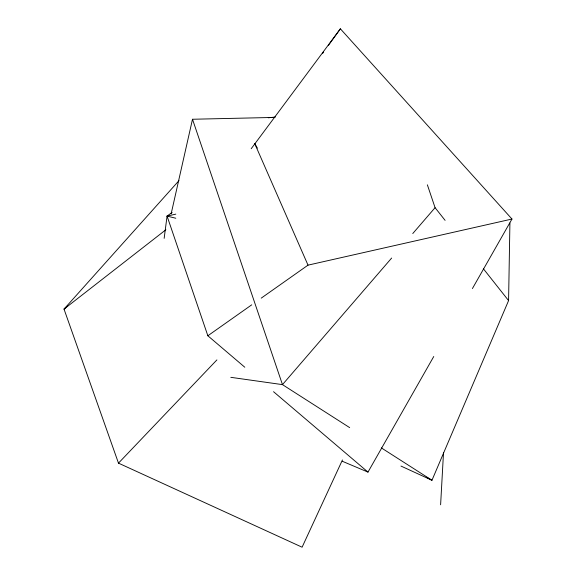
<?xml version="1.0" encoding="UTF-8"?>
<svg xmlns="http://www.w3.org/2000/svg" width="576" height="576" viewBox="0 0 576 576"><rect width="100%" height="100%" fill="white"/><g stroke="black" fill="none" stroke-linecap="round" stroke-linejoin="round"><path stroke-width="0.86" d="M400.961 466.056L431.964 480.276L508.579 300.6L509.918 222.977M440.611 504.792L443.506 452.765M164.153 238.363L167.076 216.094L172.13 212.4M171.151 213.797L192.499 119.254L274.277 117.425M342.432 459.972L302.098 547.2L118.483 463.14L64.022 309.11L178.978 180.634M342.374 461.29L367.985 472.104L433.757 356.508M472.421 288.554L511.978 219.038L340.38 28.8L251.201 148.723M322.524 53.568L323.575 52.114M328.298 45.554L340.38 28.8M391.644 258.048L282.47 384.631L230.81 377.323M412.769 233.546L435.074 207.684L427.37 184.824M118.483 463.14L216.9 359.906M67.356 306.094L64.022 309.11L165.866 229.774M244.8 367.229L207.85 335.765L251.719 304.834M261.223 298.138L308.016 265.147L511.978 219.038M207.85 335.765L167.076 216.094L175.817 214.135M268.279 117.792L275.422 117.022M167.076 216.094L175.795 218.232M426.47 477.216L431.964 480.276L381.377 447.912M349.668 427.622L282.47 384.631L192.499 119.254M273.542 391.702L367.985 472.104M435.074 207.684L445.097 220.356M483.516 268.927L508.579 300.6M257.386 148.133L254.678 143.496L308.016 265.147"/></g></svg>
